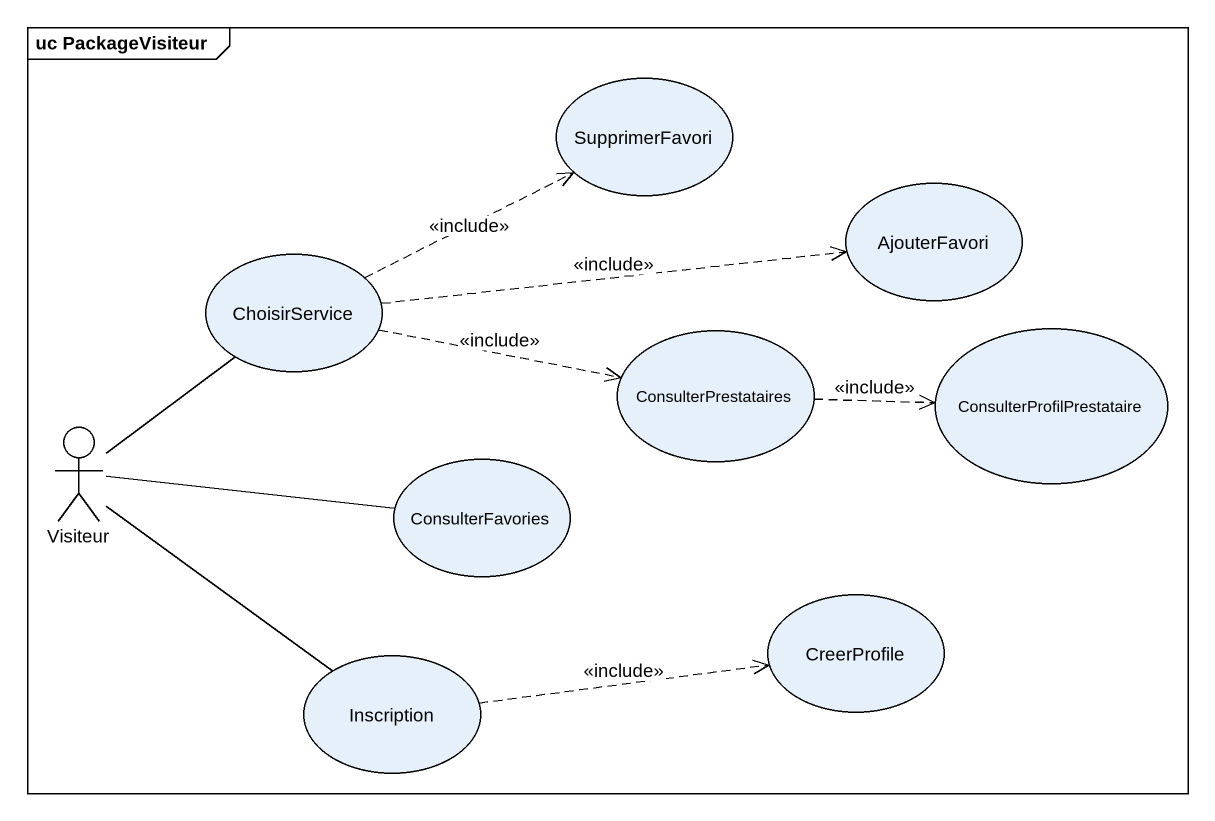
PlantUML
@startuml
mainframe uc PackageVisiteur
usecase SupprimerFavori
usecase AjouterFavori
usecase ChoisirService
usecase ConsulterPrestataires
usecase ConsulterProfilPrestataire
actor Visiteur
usecase ConsulterFavories
usecase Inscription
usecase CreerProfile
ChoisirService .right.> SupprimerFavori : <<include>>
ChoisirService .right.> AjouterFavori : <<include>>
ChoisirService .right.> ConsulterPrestataires : <<include>>
ConsulterPrestataires .right.> ConsulterProfilPrestataire : <<include>>
Visiteur -up- ChoisirService
Visiteur -right- ConsulterFavories
Visiteur -- Inscription
Inscription .right.> CreerProfile : <<include>>
@enduml
